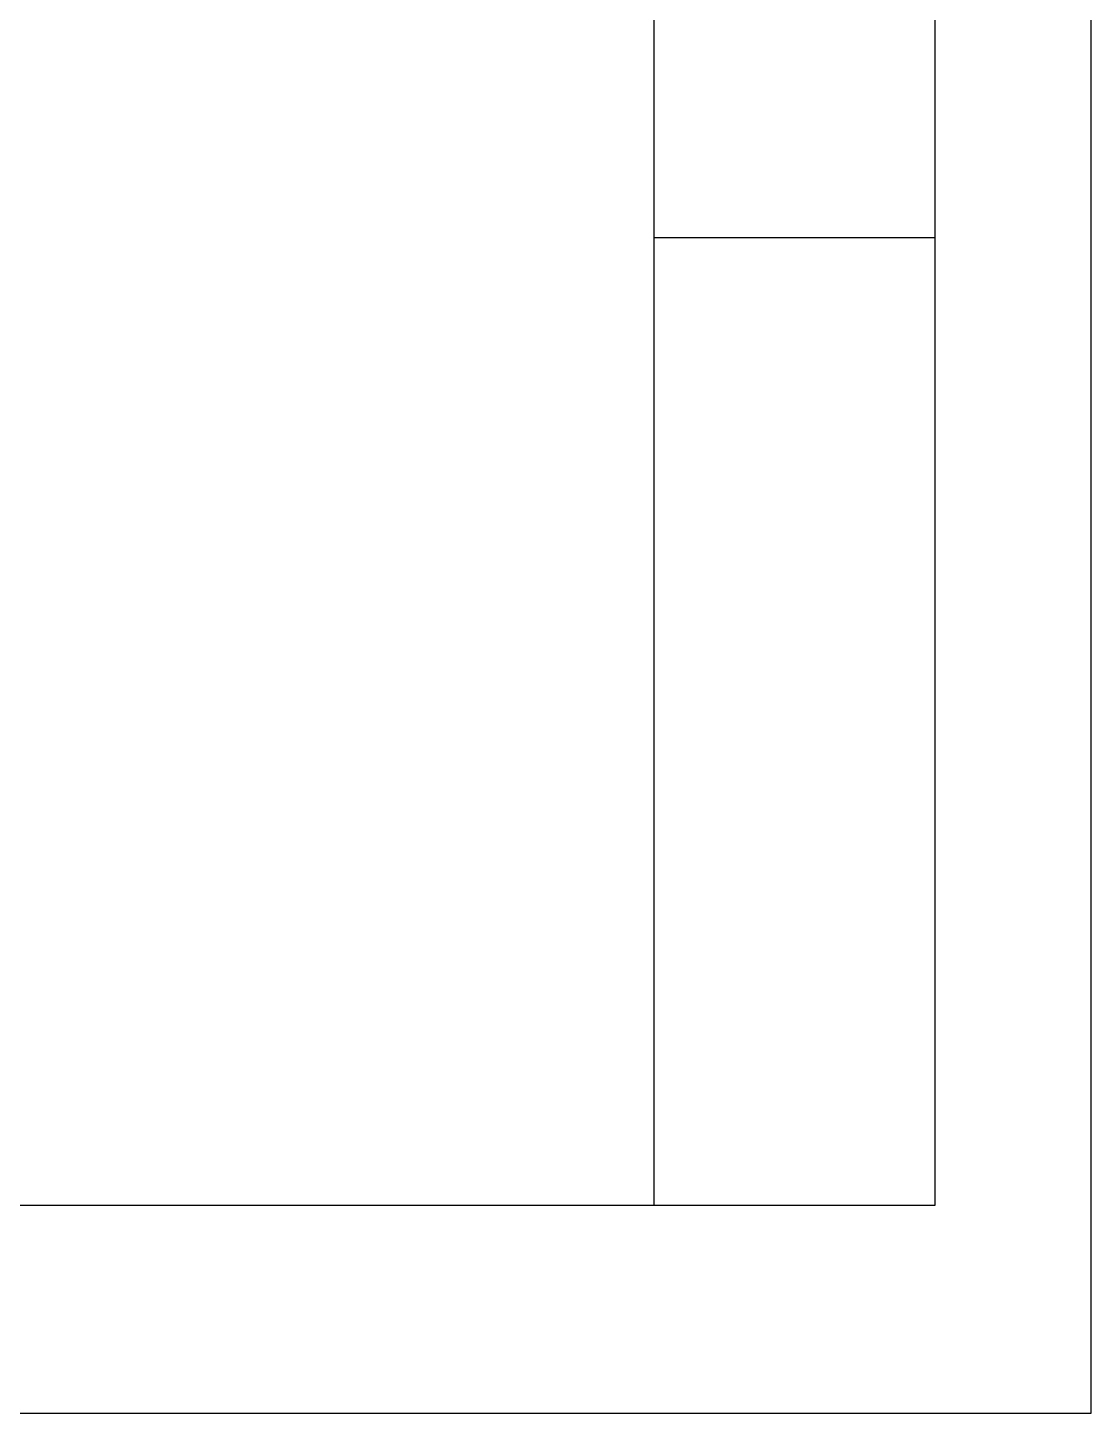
# Model space of a CAD drawing. Header units: inches. Extents: x 216615 to 231886, y -28847 to -680.
# Drawn here: x 222643 to 223665, y -28847 to -27516 of the extents above; entities that cross this region are included whole.
import ezdxf

# ---------------------------------------------------------------- set-up
doc = ezdxf.new("R2010")
doc.units = ezdxf.units.IN
doc.header["$MEASUREMENT"] = 0
doc.layers.add('MOBILIARIO', color=42, linetype='Continuous')

msp = doc.modelspace()

# ---------------------------------------------------------------- linework, layer by layer
for p, q in [((223665.2, -28847.3), (223665.2, -13737.3)), ((223515.2, -28647.3), (223515.2, -25017.3)), ((222615.2, -28647.3), (223515.2, -28647.3)), ((222615.2, -28847.3), (223515.2, -28847.3)), ((223515.2, -28847.3), (223665.2, -28847.3))]:
    msp.add_line(p, q)
at = {"layer": 'MOBILIARIO'}
for p, q in [((223244.8, -25017.3), (223244.8, -28647.3)), ((223244.8, -27717.3), (223515.2, -27717.3))]:
    msp.add_line(p, q, dxfattribs=at)

doc.saveas('drawing.dxf')
